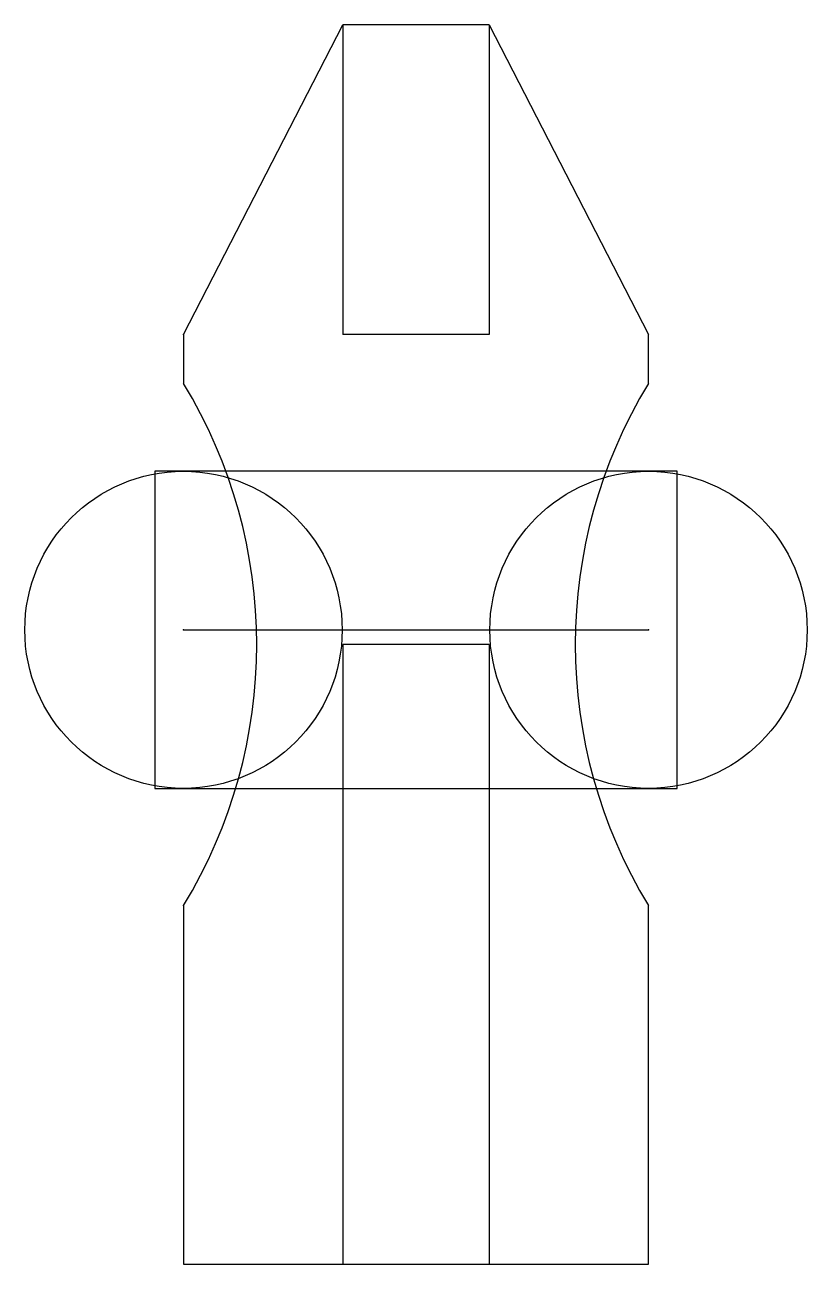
# Model space of a CAD drawing. Header units: millimetres. Extents: x -3.2 to 12.8, y 0 to 25.4.
import ezdxf

# ---------------------------------------------------------------- set-up
doc = ezdxf.new("R2010")
doc.units = ezdxf.units.MM
doc.layers.add('CAD', color=7, linetype='Continuous')
doc.layers.add('Rubber', color=3, linetype='Continuous', true_color=0x00ff00)

msp = doc.modelspace()

# ---------------------------------------------------------------- linework, layer by layer
at = {"layer": 'CAD'}
for p, q in [((0, 19.05), (3.263, 25.4)), ((6.263, 25.4), (3.263, 25.4)), ((3.263, 25.4), (3.263, 19.05)), ((6.263, 25.4), (6.263, 19.05)), ((6.263, 25.4), (9.525, 19.05)), ((0, 19.05), (0, 18.05)), ((6.263, 19.05), (3.263, 19.05)), ((9.525, 18.05), (9.525, 19.05)), ((-0.588, 16.25), (-0.588, 9.75)), ((10.113, 9.75), (10.113, 16.25)), ((0, 13), (9.525, 13)), ((6.263, 12.7), (3.263, 12.7)), ((3.263, 12.7), (3.263, 0)), ((6.263, 12.7), (6.263, 0)), ((0, 7.35), (0, 0)), ((9.525, 0), (9.525, 7.35)), ((0, 0), (9.525, 0))]:
    msp.add_line(p, q, dxfattribs=at)
for centre, start, end in [((-8.791, 12.7), 328.6758, 31.3242), ((18.316, 12.7), 148.6758, 211.3242)]:
    msp.add_arc(centre, 10.291, start, end, dxfattribs=at)
for p in [(0, 19.05), (0, 13), (9.525, 13), (0, 7.35)]:
    msp.add_point(p, dxfattribs=at)
at = {"layer": 'Rubber'}
for p, q in [((10.113, 16.25), (-0.588, 16.25)), ((-0.588, 9.75), (10.113, 9.75))]:
    msp.add_line(p, q, dxfattribs=at)
for centre in [(0, 13), (9.525, 13)]:
    msp.add_circle(centre, 3.25, dxfattribs=at)

doc.saveas('drawing.dxf')
